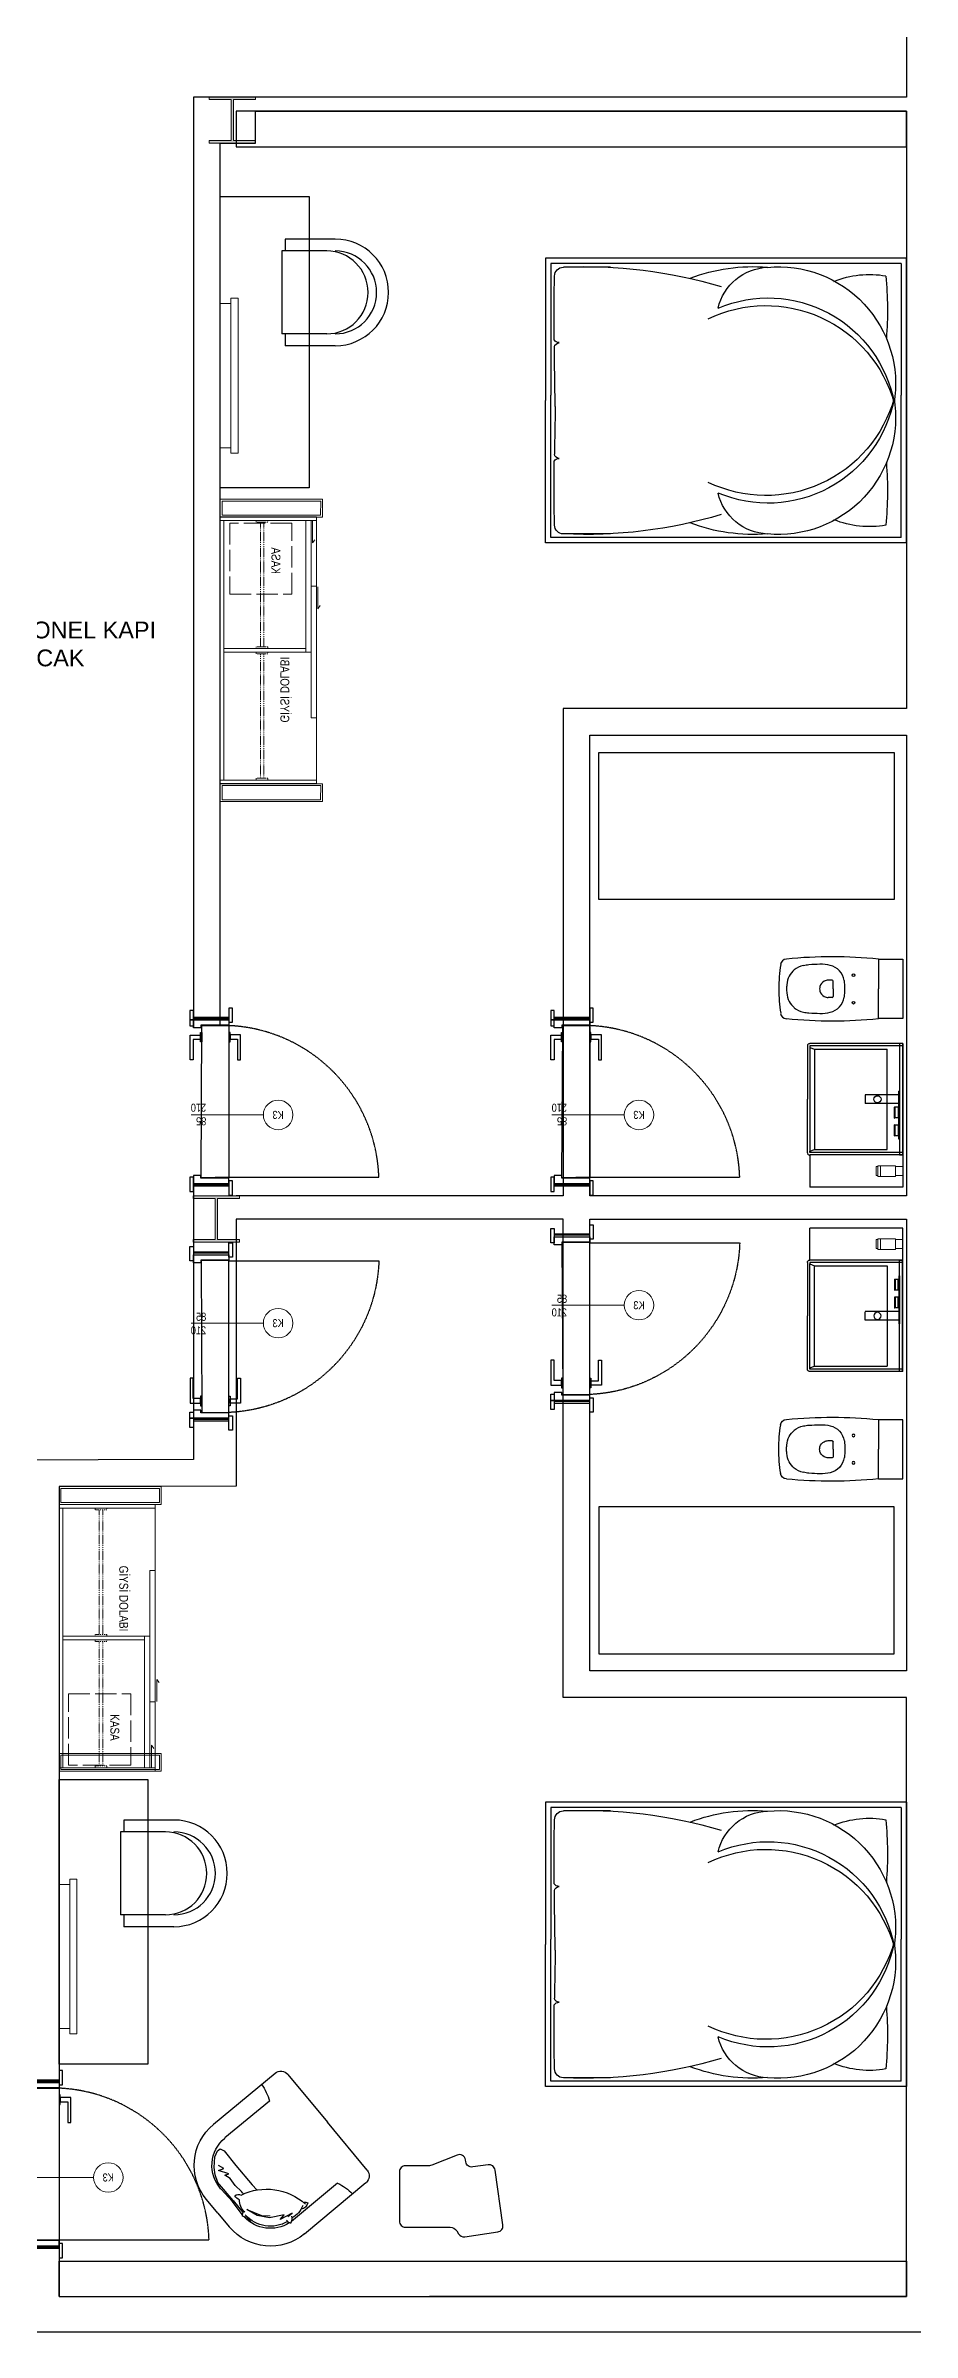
# Model space of a CAD drawing. Header units: millimetres. Extents: x 7687 to 15428, y -715 to 4028.
# Drawn here: x 13728 to 14215, y -715 to 571 of the extents above; entities that cross this region are included whole.
import ezdxf
from ezdxf.enums import TextEntityAlignment as Align

# ---------------------------------------------------------------- set-up
doc = ezdxf.new("R2010")
doc.units = ezdxf.units.MM
for name, pattern in [('ACAD_ISO02W100', [15, 12, -3]), ('DASHDOT', [1, 0.5, -0.25, 0, -0.25]), ('HIDDEN', [0.375, 0.25, -0.125])]:
    doc.linetypes.add(name, pattern=pattern)
for name, color, linetype, lineweight in [('A-WINDOW_TAG', 2, 'Continuous', 5), ('ahşap kesit', 44, 'Continuous', 40), ('AHŞAP_gör', 44, 'Continuous', 20), ('mermer', 13, 'Continuous', 25), ('olcu', 1, 'Continuous', 18), ('SS_FURNITURE', 23, 'Continuous', 25), ('SS_TEXT', 7, 'Continuous', 20), ('yazı', 7, 'Continuous', 20)]:
    doc.layers.add(name, color=color, linetype=linetype, lineweight=lineweight)
for name, color, linetype in [('AI-kapi', 1, 'Continuous'), ('DTM-AXIS', 7, 'Continuous'), ('GOR020', 140, 'Continuous'), ('TEFRIS', 44, 'Continuous')]:
    doc.layers.add(name, color=color, linetype=linetype)
doc.layers.add('ss_door tag', color=7, linetype='Continuous', lineweight=13, true_color=0xd52e31)
doc.layers.add('ss_glass furniture', color=7, linetype='Continuous', lineweight=9, true_color=0x85abb0)
doc.styles.add('ARIEL50SD', font='ARIALN.TTF', dxfattribs={"height": 9})
doc.styles.add('ROMANC', font='arial.ttf')
doc.styles.get("Standard").update_dxf_attribs({"font": 'arial.ttf'})

# ---------------------------------------------------------------- blocks, each defined once
blk = doc.blocks.new('kolon')
at = {"layer": 'mermer', "true_color": 0x2776bb}
h = blk.add_hatch(color=152, dxfattribs=at)
h.dxf.hatch_style = 1
h.paths.add_polyline_path([(44995.3, -4768.1), (44969.3, -4768.1), (44969.3, -4769.6), (44981.6, -4769.6), (44981.6, -4792.6), (44969.3, -4792.6), (44969.3, -4794.1), (44995.3, -4794.1), (44995.3, -4792.6), (44983, -4792.6), (44983, -4769.6), (44995.3, -4769.6)])
at = {"layer": 'ss_door tag'}
for p, q in [((44995.3, -4768.1), (44969.3, -4768.1)), ((44969.3, -4769.6), (44969.3, -4768.1)), ((44981.6, -4769.6), (44969.3, -4769.6)), ((44981.6, -4769.6), (44981.6, -4792.6)), ((44995.3, -4769.6), (44983, -4769.6)), ((44983, -4769.6), (44983, -4792.6)), ((44995.3, -4769.6), (44995.3, -4768.1)), ((44969.3, -4792.6), (44981.6, -4792.6)), ((44969.3, -4792.6), (44969.3, -4794.1)), ((44969.3, -4794.1), (44995.3, -4794.1)), ((44983, -4792.6), (44995.3, -4792.6)), ((44995.3, -4792.6), (44995.3, -4794.1))]:
    blk.add_line(p, q, dxfattribs=at)
blk = doc.blocks.new('WINDOW_TAG')
blk.add_line((0, -813), (0, 0))
blk.add_circle((0, 166), 166)
at = {"style": 'ARIEL50SD'}
blk.add_attdef('POZNO', text='', height=90, dxfattribs=at).set_placement((0, 166), align=Align.MIDDLE)
blk.add_attdef('WIDTH', text='', height=90, rotation=90, dxfattribs=at).set_placement((0, -813), align=Align.BOTTOM_LEFT)
blk.add_attdef('HEIGHT', text='', height=90, rotation=90, dxfattribs=at).set_placement((35, -813), align=Align.TOP_LEFT)
blk = doc.blocks.new('södb')
at = {"color": 1}
for points in [[(11995.6, 1679.6), (11995.6, 1671.6), (11997.6, 1671.6), (11997.6, 1679.6)], [(12017.5, 1674.5), (12017.5, 1673), (11997.6, 1673), (11997.6, 1674.5)], [(12017.5, 1677.6), (12017.5, 1669.6), (12019.5, 1669.6), (12019.5, 1677.6)], [(11995.6, 1582.4), (11995.6, 1574.4), (11997.6, 1574.4), (11997.6, 1582.4)], [(11997.6, 1588.1), (11997.6, 1593.4), (11996.9, 1593.4), (11996.9, 1588.1)], [(12012.8, 1588.1), (12012.8, 1593.4), (12013.5, 1593.4), (12013.5, 1588.1)], [(12017.5, 1584.4), (12017.5, 1575.8), (12019.5, 1575.8), (12019.5, 1584.4)], [(12017.5, 1581), (12017.5, 1579.5), (11997.6, 1579.5), (11997.6, 1581)]]:
    blk.add_lwpolyline(points, close=True, dxfattribs=at)
for points in [[(11997.6, 1673.8), (12017.5, 1673.8)], [(11997.6, 1673), (11997.6, 1670), (12013.3, 1670), (12013.3, 1668.5), (12017.5, 1668.5), (12017.5, 1671.5), (12017.5, 1671.5), (12017.5, 1673)], [(12017.5, 1673), (11997.6, 1673)], [(12012.8, 1584.3), (11997.6, 1584.3), (11997.6, 1669.6), (12013.2, 1669.8), (12012.8, 1584.3)], [(11991, 1603.5), (11991, 1603.5), (11991, 1589.5), (11996.9, 1589.5), (11996.9, 1592), (11992.7, 1592), (11992.7, 1603.5)], [(11992.7, 1603.5), (11991, 1603.5)], [(12019.4, 1603.6), (12019.4, 1603.6), (12019.4, 1589.6), (12013.5, 1589.6), (12013.5, 1592.1), (12017.6, 1592.1), (12017.6, 1603.6)], [(12017.6, 1603.6), (12019.4, 1603.6)], [(11997.6, 1581), (11997.6, 1584), (12013.3, 1584), (12013.3, 1585.5), (12017.5, 1585.5), (12017.5, 1582.6), (12017.5, 1582.6), (12017.5, 1581), (12019.5, 1581), (11997.6, 1581)], [(11997.6, 1580.3), (12017.5, 1580.3)]]:
    blk.add_lwpolyline(points, dxfattribs=at)
at = {"color": 8, "linetype": 'HIDDEN'}
blk.add_lwpolyline([(11997.6, 1669.6), (11913.3, 1669.6)], dxfattribs=at)
blk.add_arc((12001.5, 1672.5), 88.3, 181.8822, 267.4421, dxfattribs=at)
at = {"layer": 'A-WINDOW_TAG'}
ref = blk.add_blockref('WINDOW_TAG', (11978.2, 1634.5), dxfattribs=dict(at, xscale=-0.05000000000000022, yscale=0.05000000000000022, zscale=0.05000000000000022, rotation=89.99932410386701))
ref.add_attrib('WIDTH', '85', dxfattribs={"layer": '0', "height": 4.5, "rotation": 359.9993, "style": 'ARIEL50SD'}).set_placement((12010.3, 1634.5), align=Align.BOTTOM_LEFT)
ref.add_attrib('HEIGHT', '210', dxfattribs={"layer": '0', "height": 4.5, "rotation": 359.9993, "style": 'ARIEL50SD'}).set_placement((12010.4, 1632.7), align=Align.TOP_LEFT)
ref.add_attrib('POZNO', 'K3', dxfattribs={"layer": '0', "height": 4.5, "style": 'ARIEL50SD'}).set_placement((11969.9, 1634.5), align=Align.MIDDLE)
blk = doc.blocks.new('dt')
at = {"color": 30, "linetype": 'DASHDOT', "true_color": 0xf26722}
for p, q in [((92635, -4949.6), (92705, -4949.6)), ((92709, -4949.6), (92779, -4949.6)), ((92635, -4951.6), (92705, -4951.6)), ((92709, -4951.6), (92779, -4951.6))]:
    blk.add_line(p, q, dxfattribs=at)
at = {"color": 242, "linetype": 'ACAD_ISO02W100', "true_color": 0xcd2027}
blk.add_lwpolyline([(92738.5, -4933.8), (92778.5, -4933.8), (92778.5, -4968.8), (92738.5, -4968.8), (92738.5, -4933.8)], dxfattribs=at)
at = {"color": 30, "linetype": 'DASHDOT', "true_color": 0xf26722}
for points in [[(92634, -4947.3), (92635, -4947.3), (92635, -4953.9), (92634, -4953.9)], [(92706, -4947.3), (92705, -4947.3), (92705, -4953.9), (92706, -4953.9)], [(92708, -4947.3), (92709, -4947.3), (92709, -4953.9), (92708, -4953.9)], [(92780, -4947.3), (92779, -4947.3), (92779, -4953.9), (92780, -4953.9)]]:
    blk.add_lwpolyline(points, close=True, dxfattribs=at)
at = {"layer": 'ahşap kesit', "lineweight": -2}
for p, q in [((92634, -4974.1), (92634, -4920.1)), ((92634, -4920.1), (92780, -4920.1)), ((92780, -4920.1), (92780, -4974.1)), ((92706, -4972.1), (92706, -4926.1)), ((92706, -4926.1), (92708, -4926.1)), ((92708, -4972.1), (92708, -4926.1)), ((92780, -4972.1), (92634, -4972.1))]:
    blk.add_line(p, q, dxfattribs=at)
for points in [[(92780, -4920.1), (92782, -4920.1), (92782, -4974.1), (92632, -4974.1), (92632, -4920.1), (92634, -4920.1)], [(92742.7, -4919.2), (92730.3, -4919.2), (92732.1, -4917.9)], [(92779.7, -4922.2), (92767.3, -4922.2), (92769.1, -4920.9)]]:
    blk.add_lwpolyline(points, dxfattribs=at)
for points in [[(92669, -4920.1), (92743, -4920.1), (92743, -4923.1), (92669, -4923.1)], [(92706, -4923.1), (92780, -4923.1), (92780, -4926.1), (92706, -4926.1)]]:
    blk.add_lwpolyline(points, close=True, dxfattribs=at)
at = {"layer": 'SS_TEXT', "char_height": 5, "attachment_point": 7, "rotation": 360}
for s, insert in [('\\pi27.06147;{\\W0.8;GİYSİ DOLABI}', (92639.3, -4940.4, -41.7)), ('\\pi37.88548;{\\W0.8;KASA}', (92712, -4945.4, -41.7))]:
    blk.add_mtext_dynamic_manual_height_columns(s, width=90.278, gutter_width=12.5, heights=[49.9], dxfattribs=dict(at, insert=insert))
blk = doc.blocks.new('A$C633F1E20')
at = {"color": 7, "linetype": 'Continuous'}
for p, q in [((21, 190), (21, 1)), ((69, 190), (69, 1)), ((151, 169), (89, 169)), ((89, 168), (89, 167)), ((151, 166), (89, 166)), ((90, 189), (150, 189)), ((90, 189), (90, 169)), ((90, 187), (150, 187)), ((150, 189), (150, 169)), ((151, 168), (151, 167)), ((251, 169), (189, 169)), ((189, 168), (189, 167)), ((251, 166), (189, 166)), ((190, 189), (250, 189)), ((190, 189), (190, 169)), ((190, 187), (250, 187)), ((250, 189), (250, 169)), ((251, 168), (251, 167)), ((21, 0), (68, 0))]:
    blk.add_line(p, q, dxfattribs=at)
for centre, start, end in [((89, 168), 90, 180), ((89, 167), 180, 270), ((98, 190), 90, 180), ((141, 190), 0, 90), ((151, 168), 0, 90), ((151, 167), 270, 0), ((189, 168), 90, 180), ((189, 167), 180, 270), ((198, 190), 90, 180), ((241, 190), 0, 90), ((251, 168), 0, 90), ((251, 167), 270, 0), ((21, 1), 180, 270), ((68, 1), 270, 0)]:
    blk.add_arc(centre, 0.5, start, end, dxfattribs=at)
at = {"layer": 'DTM-AXIS', "color": 7, "linetype": 'Continuous'}
for p, q in [((0, 193), (0, 190)), ((270, 193), (0, 193)), ((270, 190), (0, 190)), ((98, 189), (98, 190)), ((142, 189), (142, 190)), ((198, 189), (198, 190)), ((242, 189), (242, 190)), ((270, 193), (270, 190))]:
    blk.add_line(p, q, dxfattribs=at)
blk = doc.blocks.new('rgwre')
at = {"layer": 'AHŞAP_gör', "color": 51, "true_color": 0xf8f6b0}
for points in [[(52505.2, -4499.5), (52499.2, -4499.5), (52499.2, -4498), (52505.2, -4498)], [(52505.2, -4508), (52505.2, -4499.5), (52499.2, -4499.5), (52499.2, -4508)]]:
    blk.add_lwpolyline(points, close=True, dxfattribs=at)
for points in [[(52504.7, -4498), (52504.7, -4497), (52499.7, -4497), (52499.7, -4498)], [(52499.7, -4508), (52499.7, -4512), (52504.7, -4512), (52504.7, -4508)]]:
    blk.add_lwpolyline(points, dxfattribs=at)
at = {"layer": 'mermer'}
blk.add_line((52573.9, -4512.1), (52493.2, -4512.1), dxfattribs=at)
at = {"layer": 'TEFRIS'}
for p, q in [((52493.2, -4512.1), (52493.2, -4459.8)), ((52511.3, -4511.9), (52511.3, -4459.8)), ((52512.5, -4458.4), (52542.6, -4458.4)), ((52512.6, -4459.8), (52513.4, -4459.8)), ((52512.6, -4511.9), (52512.6, -4459.8)), ((52571.8, -4459.8), (52513.4, -4459.8)), ((52513.4, -4459.8), (52514.4, -4462.3)), ((52572.7, -4458.4), (52542.6, -4458.4)), ((52571.8, -4459.8), (52570.8, -4462.3)), ((52572.6, -4459.8), (52571.8, -4459.8)), ((52572.6, -4511.9), (52572.6, -4459.8)), ((52573.9, -4511.9), (52573.9, -4459.8)), ((52570.8, -4462.3), (52514.4, -4462.3)), ((52514.4, -4462.3), (52514.4, -4503.3)), ((52570.8, -4462.3), (52570.8, -4503.3)), ((52573.9, -4511.9), (52511.3, -4511.9)), ((52514.4, -4503.3), (52570.8, -4503.3))]:
    blk.add_line(p, q, dxfattribs=at)
for points in [[(52511.3, -4459.8), (52493.2, -4459.8)], [(52573.9, -4512.1), (52573.9, -4510.1), (52511.3, -4510.1), (52511.3, -4511.9)]]:
    blk.add_lwpolyline(points, dxfattribs=at)
blk.add_circle((52542.6, -4497.8), 2, dxfattribs=at)
for centre, radius, start, end in [((52513.1, -4459.7), 1.86, 161.8925, 182.1676), ((52512.3, -4459.5), 1.05, 108.7053, 159.4696), ((52512.5, -4459.8), 1.35, 89.2765, 109.6469), ((52572.7, -4459.8), 1.35, 70.3531, 90.7235), ((52572.8, -4459.5), 1.05, 20.5304, 71.2947), ((52572, -4459.7), 1.86, 357.8324, 18.1075)]:
    blk.add_arc(centre, radius, start, end, dxfattribs=at)
at = {"layer": 'TEFRIS', "xscale": 0.1, "yscale": 0.1, "zscale": 0.1, "rotation": 180}
blk.add_blockref('A$C633F1E20', (52547.1, -4490.8), dxfattribs=at)
blk = doc.blocks.new('retgwre')
at = {"layer": 'TEFRIS'}
for p, q in [((51047.2, -4515.1), (51063.9, -4515.1)), ((51080.6, -4515.1), (51063.9, -4515.1)), ((51059.1, -4541.1), (51059.1, -4543.4)), ((51063.9, -4540.5), (51059.6, -4540.6)), ((51063.9, -4540.5), (51068.3, -4540.6)), ((51068.7, -4541.1), (51068.7, -4543.4))]:
    blk.add_line(p, q, dxfattribs=at)
blk.add_lwpolyline([(51047.3, -4515.1), (51047.3, -4501.3), (51080.5, -4501.3), (51080.5, -4515.1)], dxfattribs=at)
for centre in [(51056.2, -4529.1), (51071.7, -4529.1)]:
    blk.add_circle(centre, 0.75, dxfattribs=at)
for centre, radius, start, end in [((51301.4, -4541.2), 255.5, 174.1406, 179.8869), ((50826.4, -4541.2), 255.5, 0.1131, 5.8594), ((51061.1, -4544.7), 10.7, 133.7278, 166.1823), ((51061.1, -4545.4), 11.2, 99.5729, 131.347), ((51063.4, -4560.6), 26.7, 88.9952, 99.0343), ((51064.4, -4560.6), 26.7, 80.9657, 91.0048), ((51066.7, -4545.4), 11.2, 48.653, 80.4271), ((51066.7, -4544.7), 10.7, 13.8177, 46.2722), ((51311.7, -4541.2), 265.8, 179.9024, 185.5351), ((51073.4, -4547.4), 23.3, 166.9984, 181.4039), ((51144.2, -4546.8), 94.1, 180.7026, 184.4727), ((51059.6, -4541.1), 0.5, 92.5771, 179.4575), ((51059.6, -4541.1), 0.5, 92.5904, 179.6398), ((51059.6, -4541.1), 0.5, 92.5904, 179.6398), ((51063.9, -4543.3), 4.84, 180.9006, 208.6245), ((51063.9, -4543.3), 4.84, 208.6245, 253.986), ((51063.9, -4543.3), 4.84, 253.986, 270.0275), ((51063.9, -4543.3), 4.84, 269.9725, 286.014), ((51063.9, -4543.3), 4.84, 286.014, 331.3755), ((51063.9, -4543.3), 4.84, 331.3755, 359.0994), ((51068.2, -4541.1), 0.5, 0.3602, 87.4096), ((51068.2, -4541.1), 0.5, 0.3602, 87.4096), ((51054.4, -4547.4), 23.3, 358.5961, 13.0016), ((50983.6, -4546.8), 94.1, 355.5273, 359.2974), ((50816.1, -4541.2), 265.8, 354.4649, 0.0976), ((51071, -4552.6), 20.6, 184.2647, 192.857), ((51063.4, -4554.6), 12.8, 191.6558, 217.9899), ((51061.4, -4555.9), 10.4, 218.9071, 243.5749), ((51066.4, -4555.9), 10.4, 296.4251, 321.0929), ((51064.5, -4554.6), 12.8, 322.0101, 348.3442), ((51056.9, -4552.6), 20.6, 347.143, 355.7353), ((51050.8, -4566.5), 3.63, 185.5181, 260.6194), ((51064.3, -4480.4), 90.7, 261.0733, 269.7868), ((51062.9, -4552.5), 14.2, 244.4101, 264.7234), ((51063.8, -4544.2), 22.5, 264.4302, 270.3775), ((51064.1, -4544.2), 22.5, 269.6225, 275.5698), ((51063.6, -4480.4), 90.7, 270.2132, 278.9267), ((51064.9, -4552.5), 14.2, 275.2766, 295.5899), ((51077.1, -4566.5), 3.63, 279.3806, 354.4819)]:
    blk.add_arc(centre, radius, start, end, dxfattribs=at)
blk = doc.blocks.new('tv')
at = {"layer": 'ss_glass furniture', "linetype": 'Continuous', "lineweight": 0}
blk.add_line((-6, -3), (-6, 84), dxfattribs=at)
for points in [[(-6, -3), (-10, -3), (-10, 84), (-6, 84)], [(-6, 0), (0, 0), (0, 81), (-6, 81)]]:
    blk.add_lwpolyline(points, dxfattribs=at)
blk = doc.blocks.new('A$C63CA7753')
at = {"layer": 'TEFRIS'}
for p, q in [((0.3, 0.6), (0.581, 0.6)), ((0.348, 0.533), (0.6, 0.533)), ((0.581, 0.533), (0.581, 0.6)), ((0.6, 0.067), (0.6, 0.533)), ((0.348, 0.067), (0.6, 0.067)), ((0.581, 0), (0.581, 0.067)), ((0.3, 0), (0.581, 0))]:
    blk.add_line(p, q, dxfattribs=at)
for centre, radius in [((0.3, 0.3), 0.3), ((0.3, 0.3), 0.233), ((0.348, 0.3), 0.233)]:
    blk.add_arc(centre, radius, 90, 270, dxfattribs=at)
blk = doc.blocks.new('453Q4')
at = {"layer": 'TEFRIS'}
for p, q in [((1446.8, 4880.6), (1446.8, 4800.6)), ((1449.8, 4877.6), (1449.8, 4803.6)), ((1449.8, 4877.6), (1646.8, 4877.6)), ((1613.4, 4875.6), (1639.8, 4875.6)), ((1646.8, 4877.6), (1646.8, 4803.6)), ((1446.8, 4720.6), (1446.8, 4800.6)), ((1449.8, 4723.6), (1449.8, 4803.6)), ((1646.8, 4723.6), (1646.8, 4803.6)), ((1449.8, 4723.6), (1646.8, 4723.6)), ((1613.4, 4725.6), (1639.8, 4725.6))]:
    blk.add_line(p, q, dxfattribs=at)
for points in [[(1446.8, 4880.6), (1649.8, 4880.6), (1649.8, 4800.6)], [(1446.8, 4800.6), (1446.8, 4800.6), (1446.8, 4880.6)], [(1446.8, 4720.6), (1649.8, 4720.6), (1649.8, 4800.6)], [(1446.8, 4800.6), (1446.8, 4800.6), (1446.8, 4720.6)]]:
    blk.add_lwpolyline(points, dxfattribs=at)
for centre, radius, start, end in [((1518.9, 4809.9), 65.9, 84.5881, 189.4042), ((1533.2, 4776.6), 99.3, 69.1422, 94.6782), ((1523.7, 4845.7), 29.9, 13.2558, 87.4021), ((1627.7, 4606.7), 269.2, 87.4198, 106.5385), ((1639.8, 4870.6), 5, 0, 90), ((1668.8, 4851.4), 211.2, 174.7863, 184.2806), ((1467.7, 4818), 53.5, 68.0456, 99.9569), ((466.1, 4849.6), 1178.9, 359.2712, 1.019), ((1524.7, 4786.2), 72.1, 67.0656, 169.633), ((1525.9, 4779.2), 74.8, 64.2935, 164.5049), ((1642.3, 4836.2), 3.05, 268.1018, 329.7879), ((1642, 4830.1), 2.97, 13.381, 86.038), ((-1784.6, 4862.9), 3429.6, 358.9043, 359.4649), ((1518.9, 4791.2), 65.9, 170.5958, 275.4119), ((1524.7, 4815), 72.1, 190.367, 292.9344), ((1525.9, 4822), 74.8, 195.4951, 295.7065), ((4723, 4838.4), 3078.9, 180.7644, 181.2659), ((1642, 4771), 2.97, 273.962, 346.619), ((1668.8, 4749.7), 211.2, 175.7194, 185.2137), ((1642.3, 4765), 3.05, 30.2121, 91.8982), ((466.1, 4751.6), 1178.9, 358.981, 0.7288), ((1523.7, 4755.4), 29.9, 272.5979, 346.7442), ((1467.7, 4783.2), 53.5, 260.0431, 291.9544), ((1533.2, 4824.6), 99.3, 265.3218, 290.8578), ((1627.7, 4994.5), 269.2, 253.4615, 272.5802), ((1639.8, 4730.6), 5, 270, 0)]:
    blk.add_arc(centre, radius, start, end, dxfattribs=at)
blk = doc.blocks.new('gj')
at = {"layer": 'TEFRIS'}
for p, q in [((94179.6, -4419.1), (94170.5, -4423.2)), ((94179.6, -4419.1), (94188.7, -4415)), ((94195, -4424.2), (94198.2, -4422.7)), ((94172, -4434.5), (94168.7, -4437.7)), ((94184.2, -4429.2), (94171.8, -4434.7)), ((94175.3, -4432), (94183.9, -4428.6)), ((94186.2, -4435.8), (94181.6, -4437.3)), ((94192.4, -4424.3), (94183.9, -4428.6)), ((94184.2, -4429.2), (94192.2, -4425.5)), ((94187, -4435.5), (94186.2, -4435.8)), ((94187, -4435.5), (94187.8, -4435.1)), ((94200, -4427.5), (94193.3, -4428)), ((94193.3, -4428), (94202.2, -4428.6)), ((94206.8, -4429.5), (94200, -4427.5)), ((94202.2, -4428.6), (94206.7, -4430.6)), ((94213.5, -4434.6), (94206.8, -4429.5)), ((94217.1, -4437.3), (94212.6, -4431.2)), ((94212.6, -4431.2), (94213.5, -4434.6)), ((94212.9, -4431.5), (94212.8, -4431.5)), ((94215, -4429.3), (94214.8, -4429.4)), ((94215.8, -4434.6), (94217.1, -4437.3)), ((94232.7, -4463.7), (94218.8, -4433)), ((94228.4, -4430), (94246.9, -4471)), ((94164.1, -4446.7), (94164, -4450.5)), ((94166.4, -4441.3), (94164.1, -4446.7)), ((94168.7, -4437.7), (94166.4, -4441.3)), ((94167.4, -4452.1), (94176.9, -4447.5)), ((94171.6, -4443.1), (94168.2, -4443.4)), ((94175.4, -4441.6), (94169.3, -4440.8)), ((94169.3, -4440.8), (94171.6, -4443.1)), ((94177.3, -4439.7), (94173.8, -4440)), ((94173.8, -4440), (94175.4, -4441.6)), ((94176.9, -4447.5), (94189.9, -4441.9)), ((94181.6, -4437.3), (94177.3, -4439.7)), ((94193.6, -4440.4), (94189.9, -4441.9)), ((94164, -4450.5), (94164.9, -4452.1)), ((94178, -4488.4), (94164.6, -4458.8)), ((94164.9, -4452.1), (94167.4, -4452.1)), ((94155.5, -4462.9), (94174, -4503.9)), ((94244.4, -4477.6), (94212.6, -4492)), ((94180.7, -4506.4), (94212.6, -4492))]:
    blk.add_line(p, q, dxfattribs=at)
for centre, radius, start, end in [((94201.1, -4442.3), 30, 24.3247, 114.3247), ((94201.1, -4442.3), 20, 31.866, 111.3011), ((94182.8, -4450.5), 30, 114.3247, 204.3247), ((94182.8, -4450.5), 20, 112.2834, 204.3247), ((94187, -4437.5), 6.37, 87.2951, 119.6736), ((94186.8, -4430.8), 3.12, 201.9711, 273.411), ((94212.6, -4413.8), 32.7, 218.0301, 286.0239), ((94195.8, -4435.2), 9.51, 107.4819, 154.6397), ((94201.1, -4442.3), 20, 115.5475, 117.2993), ((94197.3, -4425.9), 5.14, 155.0098, 187.0897), ((94193.3, -4426.6), 2.98, 50.1273, 104.1526), ((94201.1, -4442.3), 18.8, 32.9564, 112.5943), ((94218.7, -4436.8), 5.06, 88.6528, 122.0513), ((94213.2, -4432.1), 5.64, 319.9143, 4.4598), ((94208.1, -4442.5), 12.6, 353.9149, 37.2606), ((94201.1, -4442.3), 20, 24.3247, 27.6381), ((94222.7, -4442.6), 3.86, 230.4003, 267.5926), ((94218.5, -4445.2), 4.16, 343.1125, 58.5535), ((94182.8, -4450.5), 20, 201.0112, 204.3247), ((94233.1, -4435.5), 28.2, 269.2118, 290.3334), ((94242.4, -4473), 5, 294.3247, 24.3247), ((94156.6, -4470.1), 28.2, 298.3159, 319.4375), ((94178.6, -4501.9), 5, 204.3247, 294.3247)]:
    blk.add_arc(centre, radius, start, end, dxfattribs=at)

msp = doc.modelspace()

# ---------------------------------------------------------------- linework, layer by layer
at = {"layer": 'AHŞAP_gör'}
for points in [[(13883.9, 315.9), (13826.4, 315.9), (13826.4, 305.9), (13883.8, 305.9), (13883.9, 315.9)], [(13883.9, 155.9), (13826.4, 155.9), (13826.4, 145.9), (13883.8, 145.9), (13883.9, 155.9)], [(13793.2, -249.3), (13735.7, -249.3), (13735.7, -239.3), (13793.2, -239.3), (13793.2, -249.3)], [(13793.2, -399.3), (13735.7, -399.3), (13735.7, -389.3), (13793.2, -389.3), (13793.2, -399.3)]]:
    msp.add_lwpolyline(points, dxfattribs=at)
for points in [[(13882.9, 314.9), (13827.4, 314.9), (13827.4, 306.9), (13882.8, 306.9)], [(13882.9, 154.9), (13827.4, 154.9), (13827.4, 146.9), (13882.8, 146.9)], [(13792.2, -248.3), (13736.7, -248.3), (13736.7, -240.3), (13792.2, -240.3)], [(13792.2, -398.3), (13736.7, -398.3), (13736.7, -390.3), (13792.2, -390.3)]]:
    msp.add_lwpolyline(points, close=True, dxfattribs=at)
at = {"layer": 'mermer'}
for points in [[(13021.2, -714.8), (13021.2, 337.7), (12249.4, 337.7), (11799.2, 337.7), (11799.2, 519.2), (11799.2, 1161.8), (14232.2, 1161.8), (14232.2, -714.8)], [(14034.2, 183.2), (14212.2, 183.2), (14212.2, -75.8), (14034.2, -75.8)], [(14212.2, -342.9), (14034.2, -342.9), (14034.2, -88.9), (14212.2, -88.9)]]:
    msp.add_lwpolyline(points, close=True, dxfattribs=at)
for points in [[(12702.7, 680.2), (12702.7, 749.1), (12828.6, 749.1), (12828.6, 665.2), (14212.2, 665.2), (14212.2, 542), (13811.4, 542), (13811.4, 516.2), (13811.4, 18.7)], [(13811.4, -64.3), (13811.4, -224.1), (13650.1, -224.7), (13650.1, -91.8), (13650.1, 542), (13222.2, 541.6)], [(13826.4, 19.9), (13826.4, 516.2), (13846.2, 516.2), (13846.2, 534.1), (14212.2, 534.1), (14212.2, 198.2), (14019.2, 198.2), (14019.2, -75.8), (13835.4, -75.8)], [(13735.7, -239.3), (13735.7, -694.8), (14212.2, -694.8), (14212.2, -357.9), (14019.2, -357.9), (14019.2, -88.9), (13835.4, -88.9), (13835.4, -239), (13735.7, -239.3)]]:
    msp.add_lwpolyline(points, dxfattribs=at)
at = {"layer": 'mermer', "color": 61, "true_color": 0xedee99}
msp.add_lwpolyline([(14212.2, 514.1), (14212.2, 534.1), (13835.4, 534.1), (13835.4, 514.1)], close=True, dxfattribs=at)
at = {"layer": 'mermer'}
for points in [[(14039.2, 90.8), (14039.2, 173.5), (14205.2, 173.5, -0.000477), (14205.2, 90.8)], [(14039.2, -250.6), (14039.2, -333.3), (14205.2, -333.3, 0.000477), (14205.2, -250.6)]]:
    msp.add_lwpolyline(points, format="xyb", close=True, dxfattribs=at)
at = {"layer": 'mermer', "color": 61, "true_color": 0xedee99}
msp.add_lwpolyline([(13735.7, -694.8), (13735.7, -674.8), (14212.2, -674.8), (14212.2, -694.8), (13944.1, -694.8)], dxfattribs=at)
at = {"layer": 'SS_FURNITURE'}
for points in [[(13876.4, 486.2), (13876.4, 322.3), (13826.4, 322.3), (13826.4, 486.2)], [(13785.7, -404.1), (13785.7, -564), (13735.7, -564), (13735.7, -404.1)]]:
    msp.add_lwpolyline(points, close=True, dxfattribs=at)
at = {"layer": 'TEFRIS'}
msp.add_lwpolyline([(13963.8, -661.1), (13982.4, -658.4, 0.414214), (13985.3, -654.5), (13980.9, -623.6, 0.414214), (13977, -620.7), (13968.3, -621.9, -0.414214), (13964.4, -619), (13964.2, -617.9, 0.486949), (13959.5, -615.2), (13945.3, -620.9, -0.096289), (13944, -621.2), (13930.5, -621.2, 0.414214), (13927.1, -624.6), (13927.1, -652.3, 0.414214), (13930.5, -655.8), (13955.7, -655.8, -0.256628), (13959.3, -657.8), (13960.4, -659.5, 0.294874)], format="xyb", close=True, dxfattribs=at)

# ---------------------------------------------------------------- block references
at = {"rotation": 180}
for name, p in [('tv', (13826.4, 425.9)), ('södb', (25828.8, 1604.2)), ('södb', (26031.7, 1604.2)), ('tv', (13735.7, -463)), ('södb', (25733.3, 1006.7))]:
    msp.add_blockref(name, p, dxfattribs=at)
at = {"xscale": -1}
for p in [(25828.8, -1781.9), (26031.7, -1771.8)]:
    msp.add_blockref('södb', p, dxfattribs=at)
at = {"layer": 'AI-kapi', "xscale": -1}
for p in [(15659.1, -4429.2), (15659.1, -5297.3)]:
    msp.add_blockref('453Q4', p, dxfattribs=at)
at = {"layer": 'GOR020', "linetype": 'Continuous', "xscale": 100, "yscale": 100, "zscale": 100, "rotation": 180}
for p in [(13921, 462.2), (13830.3, -426.8)]:
    msp.add_blockref('A$C63CA7753', p, dxfattribs=at)
at = {"layer": 'mermer'}
for p in [(-31149.1, 5310.3), (-31158.1, 4692.3)]:
    msp.add_blockref('kolon', p, dxfattribs=at)
for name, p, rotation in [('retgwre', (18711.5, 51104.5), 270), ('rgwre', (9698.1, -52564.1), 90.00000000000001)]:
    msp.add_blockref(name, p, dxfattribs=dict(at, rotation=rotation))
at = {"layer": 'mermer', "xscale": -1}
for name, p, rotation in [('rgwre', (9698.1, 52399.3), 90), ('retgwre', (18711.5, -51282.2), 270)]:
    msp.add_blockref(name, p, dxfattribs=dict(at, rotation=rotation))
at = {"layer": 'olcu', "xscale": -1, "rotation": 270}
msp.add_blockref('dt', (18800.5, -92476), dxfattribs=at)
at = {"layer": 'olcu', "rotation": 270}
msp.add_blockref('dt', (18709.9, 92382.6), dxfattribs=at)
at = {"layer": 'TEFRIS', "xscale": -1, "rotation": 154.0107334290279}
msp.add_blockref('gj', (-72767.2, 36649.7), dxfattribs=at)

# ---------------------------------------------------------------- texts
at = {"layer": 'yazı', "color": 2, "true_color": 0xf1eb1f, "insert": (13684.9, 247.1), "char_height": 10.924, "attachment_point": 1, "style": 'ROMANC'}
msp.add_mtext_dynamic_manual_height_columns('{\\H0.86275x;PERSONEL KAPI ACILACAK}', width=145.082, gutter_width=425, heights=[0], dxfattribs=at)

doc.saveas('drawing.dxf')
